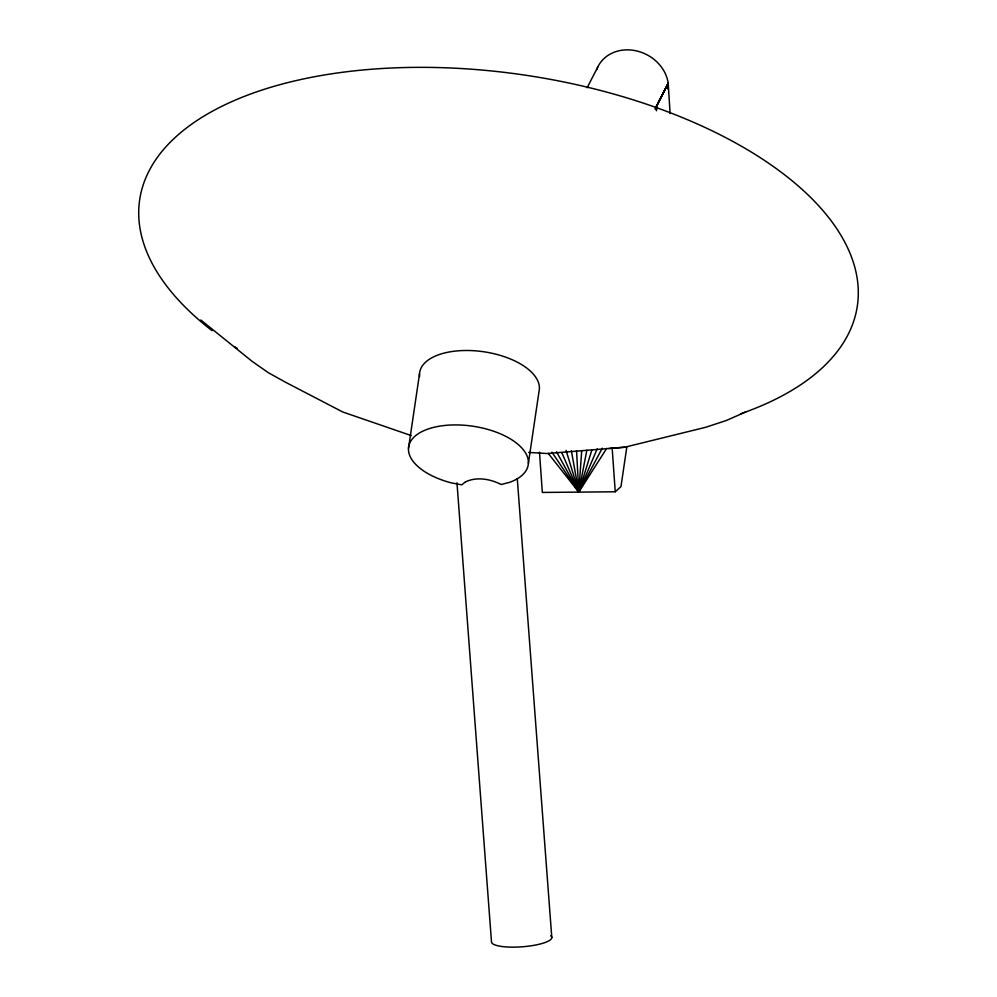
<?xml version="1.0" encoding="UTF-8"?>
<svg xmlns="http://www.w3.org/2000/svg" width="997" height="997" viewBox="0 0 997 997"><rect width="100%" height="100%" fill="white"/><g stroke="black" fill="none" stroke-linecap="round" stroke-linejoin="round"><path stroke-width="1.5" d="M656.375 110.792A39.519 37.338 51.5 0 0 656.325 106.642L656.35 106.33M667.84 88.932L668.202 83.262A37.786 32.589 27.2 0 0 634.989 50.585A37.786 32.589 27.2 0 0 596.692 69.628M548.275 453.411L578.783 492.119L581.7 450.656M408.496 448.338L419.513 373.912M528.385 463.318L539.402 388.892A60.456 29.947 8.4 0 0 478.498 351.106A60.456 29.947 8.4 0 0 419.6 376.542M626.876 446.681L620.957 486.636L615.249 491.783L542.331 492.443L539.502 452.164M551.952 452.202L578.783 492.119L586.834 450.22M556.513 451.778L578.783 492.119L591.969 449.709M561.81 452.601L578.783 492.119L597.166 448.899M656.562 109.695L656.375 106.642L668.202 83.262L670.109 113.608M656.375 106.642L668.202 83.262L654.954 109.059M587.146 87.736L597.789 67.011M566.072 450.407L578.783 492.119L602.263 448.214M571.368 450.744L578.783 492.119L606.712 448.376M745.843 411.935L726.053 420.597L705.54 427.327L624.745 447.217L547.116 453.523L528.722 452.439M609.005 448.488L624.745 447.217M411.337 435.614L342.706 411.973L285.528 382.237L268.293 372.679L252.154 361.375L200.808 319.987M517.293 478.747L551.79 937.529M456.975 482.785L491.496 941.891A30.234 7.104 -4.3 0 0 525.743 946.477A30.234 7.104 -4.3 0 0 550.718 935.772M612.195 448.401L615.249 491.783M576.553 450.744L578.783 492.119M212.062 330.655A362.746 179.697 8.4 0 1 272.493 86.776A362.746 179.697 8.4 0 1 771.74 165.377A362.746 179.697 8.4 0 1 740.472 413.842M237.199 348.364A362.746 179.697 8.4 0 1 234.432 346.557M465.524 481.863L461.711 484.854L451.329 482.872A60.456 29.947 8.4 0 1 414.802 436.362A60.456 29.947 8.4 0 1 504.17 435.552A60.456 29.947 8.4 0 1 509.666 482.336L501.155 484.505C490.337 478.984 476.878 476.491 465.524 481.863"/></g></svg>
